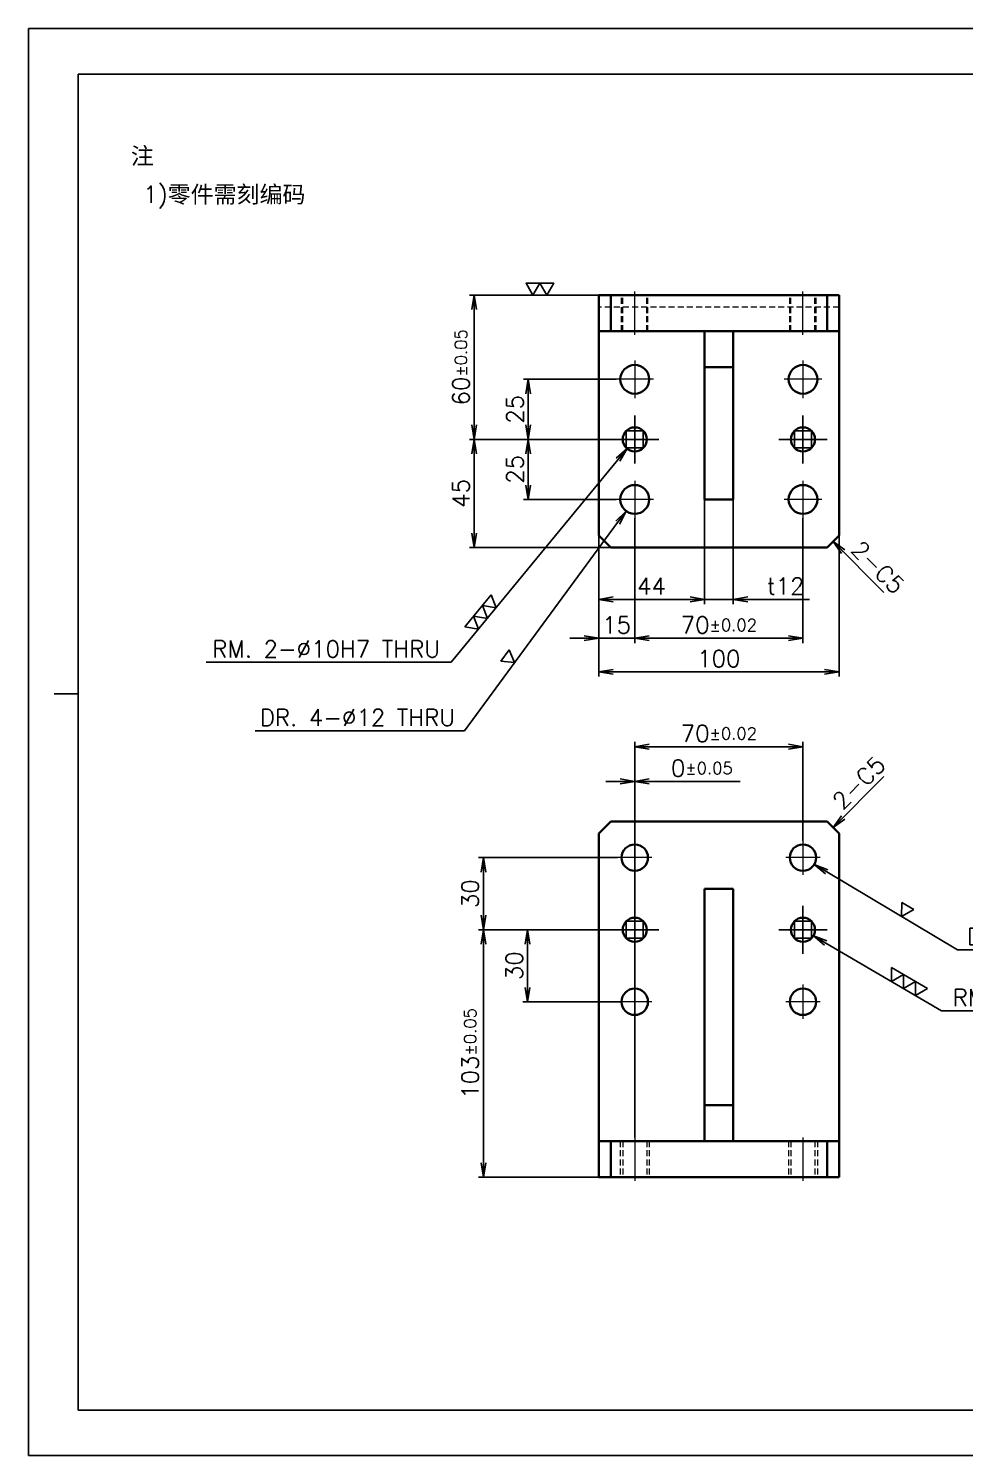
# Model space of a CAD drawing. Header units: millimetres. Extents: x 7914 to 16415, y -883 to 305.
# Drawn here: x 14845 to 15235, y -882 to -288 of the extents above; entities that cross this region are included whole.
import ezdxf

# ---------------------------------------------------------------- set-up
doc = ezdxf.new("R2010")
doc.units = ezdxf.units.MM
doc.linetypes.add('CENTER-HOKUTO', pattern=[23, 20, -1, 1, -1])
doc.linetypes.add('HIDDEN-HOKUTO', pattern=[3.8, 2.5, -1.3])
doc.layers.add('AM_7', color=2, linetype='CENTER-HOKUTO', lineweight=30)
doc.layers.add('AM_HID', color=1, linetype='HIDDEN-HOKUTO', lineweight=25)
doc.layers.add('title_frame', color=7, linetype='Continuous')
doc.layers.add('word_dim', color=253, linetype='Continuous')
doc.styles.get("Standard").update_dxf_attribs({"font": 'romans.shx', "bigfont": 'bigfont.shx'})
doc.dimstyles.new('RS1-2', dxfattribs={"dimscale": 2, "dimtxt": 3.5, "dimasz": 3, "dimexe": 1, "dimexo": 0, "dimgap": 1, "dimtad": 3, "dimdsep": 46, "dimtxsty": 'Standard', "dimblk1": 'OPEN', "dimblk2": 'OPEN', "dimsah": 1, "dimcen": 0, "dimclrd": 256, "dimclre": 256, "dimclrt": 3, "dimadec": 0, "dimazin": 0, "dimtfac": 1, "dimtmove": 0, "dimatfit": 3, "dimldrblk": 'OPEN', "dimfxl": 0, "dimtolj": 1, "dimtzin": 0, "dimarcsym": 0})

# ---------------------------------------------------------------- blocks, each defined once
blk = doc.blocks.new('_Open')
at = {"color": 0, "lineweight": -2}
for p, q in [((-1, 0.167), (0, 0)), ((-1, -0.167), (0, 0)), ((0, 0), (-1, 0))]:
    blk.add_line(p, q, dxfattribs=at)
blk = doc.blocks.new('*D218')
at = {"layer": 'DEFPOINTS', "color": 0, "linetype": 'Continuous', "ltscale": 2}
for p in [(15082.4, -499.13), (15182.4, -499.13), (15182.4, -555.9)]:
    blk.add_point(p, dxfattribs=at)
at = {"layer": 'word_dim', "linetype": 'Continuous', "lineweight": -2, "ltscale": 2}
for p, q in [((15082.4, -499.13), (15082.4, -557.9)), ((15182.4, -499.13), (15182.4, -557.9)), ((15088.4, -555.9), (15176.4, -555.9))]:
    blk.add_line(p, q, dxfattribs=at)
at = {"layer": 'word_dim', "linetype": 'Continuous', "lineweight": -2, "ltscale": 2, "xscale": 6, "yscale": 6, "zscale": 6, "rotation": 180}
blk.add_blockref('_Open', (15082.4, -555.9), dxfattribs=at)
at = {"layer": 'word_dim', "linetype": 'Continuous', "lineweight": -2, "ltscale": 2, "xscale": 6, "yscale": 6, "zscale": 6}
blk.add_blockref('_Open', (15182.4, -555.9), dxfattribs=at)
at = {"layer": 'word_dim', "color": 3, "linetype": 'Continuous', "ltscale": 2, "insert": (15132.4, -550.4), "char_height": 7, "attachment_point": 5}
blk.add_mtext('\\A1;100', dxfattribs=at)
blk = doc.blocks.new('MARK_10PIN')
at = {"color": 3, "linetype": 'Continuous'}
blk.add_lwpolyline([(-3.54, 3.54), (-3.54, -3.54), (3.54, -3.54), (3.54, 3.54)], close=True, dxfattribs=at)
blk.add_circle((0, 0), 5, dxfattribs=at)
blk = doc.blocks.new('MARK_CENTER')
at = {"color": 2, "linetype": 'CENTER-HOKUTO'}
for p, q in [((0, 10), (0, -10)), ((-10, 0), (10, 0))]:
    blk.add_line(p, q, dxfattribs=at)
blk = doc.blocks.new('*D228')
at = {"layer": 'DEFPOINTS', "color": 0, "linetype": 'Continuous', "ltscale": 2}
for p in [(15126.4, -484.13), (15082.4, -494.94), (15126.4, -525.73)]:
    blk.add_point(p, dxfattribs=at)
at = {"layer": 'word_dim', "linetype": 'Continuous', "lineweight": -2, "ltscale": 2}
for p, q in [((15126.4, -484.13), (15126.4, -527.73)), ((15082.4, -494.94), (15082.4, -527.73)), ((15088.4, -525.73), (15120.4, -525.73))]:
    blk.add_line(p, q, dxfattribs=at)
at = {"layer": 'word_dim', "linetype": 'Continuous', "lineweight": -2, "ltscale": 2, "xscale": 6, "yscale": 6, "zscale": 6, "rotation": 180}
blk.add_blockref('_Open', (15082.4, -525.73), dxfattribs=at)
at = {"layer": 'word_dim', "linetype": 'Continuous', "lineweight": -2, "ltscale": 2, "xscale": 6, "yscale": 6, "zscale": 6}
blk.add_blockref('_Open', (15126.4, -525.73), dxfattribs=at)
at = {"layer": 'word_dim', "color": 3, "linetype": 'Continuous', "ltscale": 2, "insert": (15104.4, -520.23), "char_height": 7, "attachment_point": 5}
blk.add_mtext('\\A1;44', dxfattribs=at)
blk = doc.blocks.new('*D229')
at = {"layer": 'DEFPOINTS', "color": 0, "linetype": 'Continuous', "ltscale": 2}
for p in [(15126.4, -484.13), (15138.4, -484.13), (15138.4, -525.73)]:
    blk.add_point(p, dxfattribs=at)
at = {"layer": 'word_dim', "linetype": 'Continuous', "lineweight": -2, "ltscale": 2}
for p, q in [((15126.4, -484.13), (15126.4, -527.73)), ((15138.4, -484.13), (15138.4, -527.73)), ((15120.4, -525.73), (15114.4, -525.73)), ((15126.4, -525.73), (15138.4, -525.73)), ((15144.4, -525.73), (15170.06, -525.73))]:
    blk.add_line(p, q, dxfattribs=at)
at = {"layer": 'word_dim', "linetype": 'Continuous', "lineweight": -2, "ltscale": 2, "xscale": 6, "yscale": 6, "zscale": 6}
blk.add_blockref('_Open', (15126.4, -525.73), dxfattribs=at)
at = {"layer": 'word_dim', "linetype": 'Continuous', "lineweight": -2, "ltscale": 2, "xscale": 6, "yscale": 6, "zscale": 6, "rotation": 180}
blk.add_blockref('_Open', (15138.4, -525.73), dxfattribs=at)
at = {"layer": 'word_dim', "color": 3, "linetype": 'Continuous', "ltscale": 2, "insert": (15160.23, -520.23), "char_height": 7, "attachment_point": 5}
blk.add_mtext('\\A1;t12', dxfattribs=at)
blk = doc.blocks.new('*D230')
at = {"layer": 'DEFPOINTS', "color": 0, "linetype": 'Continuous', "ltscale": 2}
for p in [(15097.4, -491.93), (15082.4, -494.94), (15097.4, -541.9)]:
    blk.add_point(p, dxfattribs=at)
at = {"layer": 'word_dim', "linetype": 'Continuous', "lineweight": -2, "ltscale": 2}
for p, q in [((15097.4, -491.93), (15097.4, -543.9)), ((15082.4, -494.94), (15082.4, -543.9)), ((15076.4, -541.9), (15070.4, -541.9)), ((15082.4, -541.9), (15097.4, -541.9)), ((15103.4, -541.9), (15109.4, -541.9))]:
    blk.add_line(p, q, dxfattribs=at)
at = {"layer": 'word_dim', "linetype": 'Continuous', "lineweight": -2, "ltscale": 2, "xscale": 6, "yscale": 6, "zscale": 6}
blk.add_blockref('_Open', (15082.4, -541.9), dxfattribs=at)
at = {"layer": 'word_dim', "linetype": 'Continuous', "lineweight": -2, "ltscale": 2, "xscale": 6, "yscale": 6, "zscale": 6, "rotation": 180}
blk.add_blockref('_Open', (15097.4, -541.9), dxfattribs=at)
at = {"layer": 'word_dim', "color": 3, "linetype": 'Continuous', "ltscale": 2, "insert": (15089.9, -536.4), "char_height": 7, "attachment_point": 5}
blk.add_mtext('\\A1;15', dxfattribs=at)
blk = doc.blocks.new('*D231')
at = {"layer": 'DEFPOINTS', "color": 0, "linetype": 'Continuous', "ltscale": 2}
for p in [(15097.4, -491.93), (15167.4, -491.93), (15167.4, -541.9)]:
    blk.add_point(p, dxfattribs=at)
at = {"layer": 'word_dim', "linetype": 'Continuous', "lineweight": -2, "ltscale": 2}
for p, q in [((15097.4, -491.93), (15097.4, -543.9)), ((15167.4, -491.93), (15167.4, -543.9)), ((15103.4, -541.9), (15161.4, -541.9))]:
    blk.add_line(p, q, dxfattribs=at)
at = {"layer": 'word_dim', "linetype": 'Continuous', "lineweight": -2, "ltscale": 2, "xscale": 6, "yscale": 6, "zscale": 6, "rotation": 180}
blk.add_blockref('_Open', (15097.4, -541.9), dxfattribs=at)
at = {"layer": 'word_dim', "linetype": 'Continuous', "lineweight": -2, "ltscale": 2, "xscale": 6, "yscale": 6, "zscale": 6}
blk.add_blockref('_Open', (15167.4, -541.9), dxfattribs=at)
at = {"layer": 'word_dim', "color": 3, "linetype": 'Continuous', "ltscale": 2, "insert": (15132.4, -536.4), "char_height": 7, "attachment_point": 5}
blk.add_mtext('\\A1;70{\\H0.715x;%%p0.02}', dxfattribs=at)
blk = doc.blocks.new('*D232')
at = {"layer": 'DEFPOINTS', "color": 0, "linetype": 'Continuous', "ltscale": 2}
for p in [(15030.59, -459.13), (15090.9, -459.13), (15087.4, -504.13)]:
    blk.add_point(p, dxfattribs=at)
at = {"layer": 'word_dim', "linetype": 'Continuous', "lineweight": -2, "ltscale": 2}
for p, q in [((15090.9, -459.13), (15028.59, -459.13)), ((15030.59, -498.13), (15030.59, -465.13)), ((15087.4, -504.13), (15028.59, -504.13))]:
    blk.add_line(p, q, dxfattribs=at)
at = {"layer": 'word_dim', "linetype": 'Continuous', "lineweight": -2, "ltscale": 2, "xscale": 6, "yscale": 6, "zscale": 6}
for p, rotation in [((15030.59, -459.13), 90), ((15030.59, -504.13), 270)]:
    blk.add_blockref('_Open', p, dxfattribs=dict(at, rotation=rotation))
at = {"layer": 'word_dim', "color": 3, "linetype": 'Continuous', "ltscale": 2, "insert": (15025.09, -481.63), "char_height": 7, "attachment_point": 5, "rotation": 90}
blk.add_mtext('\\A1;45', dxfattribs=at)
blk = doc.blocks.new('*D233')
at = {"layer": 'DEFPOINTS', "color": 0, "linetype": 'Continuous', "ltscale": 2}
for p in [(15053.08, -459.13), (15090.9, -459.13), (15089.6, -484.13)]:
    blk.add_point(p, dxfattribs=at)
at = {"layer": 'word_dim', "linetype": 'Continuous', "lineweight": -2, "ltscale": 2}
for p, q in [((15090.9, -459.13), (15051.08, -459.13)), ((15053.08, -478.13), (15053.08, -465.13)), ((15089.6, -484.13), (15051.08, -484.13))]:
    blk.add_line(p, q, dxfattribs=at)
at = {"layer": 'word_dim', "linetype": 'Continuous', "lineweight": -2, "ltscale": 2, "xscale": 6, "yscale": 6, "zscale": 6}
for p, rotation in [((15053.08, -459.13), 90), ((15053.08, -484.13), 270)]:
    blk.add_blockref('_Open', p, dxfattribs=dict(at, rotation=rotation))
at = {"layer": 'word_dim', "color": 3, "linetype": 'Continuous', "ltscale": 2, "insert": (15047.58, -471.63), "char_height": 7, "attachment_point": 5, "rotation": 90}
blk.add_mtext('\\A1;25', dxfattribs=at)
blk = doc.blocks.new('*D234')
at = {"layer": 'DEFPOINTS', "color": 0, "linetype": 'Continuous', "ltscale": 2}
for p in [(15053.08, -434.13), (15089.6, -434.13), (15087.4, -459.13)]:
    blk.add_point(p, dxfattribs=at)
at = {"layer": 'word_dim', "linetype": 'Continuous', "lineweight": -2, "ltscale": 2}
for p, q in [((15089.6, -434.13), (15051.08, -434.13)), ((15053.08, -453.13), (15053.08, -440.13)), ((15087.4, -459.13), (15051.08, -459.13))]:
    blk.add_line(p, q, dxfattribs=at)
at = {"layer": 'word_dim', "linetype": 'Continuous', "lineweight": -2, "ltscale": 2, "xscale": 6, "yscale": 6, "zscale": 6}
for p, rotation in [((15053.08, -434.13), 90), ((15053.08, -459.13), 270)]:
    blk.add_blockref('_Open', p, dxfattribs=dict(at, rotation=rotation))
at = {"layer": 'word_dim', "color": 3, "linetype": 'Continuous', "ltscale": 2, "insert": (15047.58, -446.63), "char_height": 7, "attachment_point": 5, "rotation": 90}
blk.add_mtext('\\A1;25', dxfattribs=at)
blk = doc.blocks.new('*D235')
at = {"layer": 'DEFPOINTS', "color": 0, "linetype": 'Continuous', "ltscale": 2}
for p in [(15030.59, -399.13), (15082.4, -399.13), (15090.9, -459.13)]:
    blk.add_point(p, dxfattribs=at)
at = {"layer": 'word_dim', "linetype": 'Continuous', "lineweight": -2, "ltscale": 2}
for p, q in [((15082.4, -399.13), (15028.59, -399.13)), ((15030.59, -453.13), (15030.59, -405.13)), ((15090.9, -459.13), (15028.59, -459.13))]:
    blk.add_line(p, q, dxfattribs=at)
at = {"layer": 'word_dim', "linetype": 'Continuous', "lineweight": -2, "ltscale": 2, "xscale": 6, "yscale": 6, "zscale": 6}
for p, rotation in [((15030.59, -399.13), 90), ((15030.59, -459.13), 270)]:
    blk.add_blockref('_Open', p, dxfattribs=dict(at, rotation=rotation))
at = {"layer": 'word_dim', "color": 3, "linetype": 'Continuous', "ltscale": 2, "insert": (15025.09, -429.13), "char_height": 7, "attachment_point": 5, "rotation": 90}
blk.add_mtext('\\A1;60{\\H0.715x;%%p0.05}', dxfattribs=at)
blk = doc.blocks.new('*D236')
at = {"layer": 'DEFPOINTS', "color": 0, "linetype": 'Continuous', "ltscale": 2}
for p in [(15100.57, -455.27), (15094.22, -463)]:
    blk.add_point(p, dxfattribs=at)
at = {"layer": 'word_dim', "linetype": 'Continuous', "lineweight": -2, "ltscale": 2}
for p, q in [((15021.07, -551.92), (15090.41, -467.63)), ((14919, -551.92), (15021.07, -551.92))]:
    blk.add_line(p, q, dxfattribs=at)
at = {"layer": 'word_dim', "linetype": 'Continuous', "lineweight": -2, "ltscale": 2, "xscale": 6, "yscale": 6, "zscale": 6, "rotation": 50.55653780491415}
blk.add_blockref('_Open', (15094.22, -463), dxfattribs=at)
at = {"layer": 'word_dim', "color": 3, "linetype": 'Continuous', "ltscale": 2, "insert": (14969.03, -546.42), "char_height": 7, "attachment_point": 5}
blk.add_mtext('\\A1;RM. 2-∅10H7 THRU', dxfattribs=at)
blk = doc.blocks.new('shiage3')
at = {"layer": 'word_dim', "color": 3, "linetype": 'Continuous'}
for p, q in [((-1.44, 2.5), (7.22, 2.5)), ((0, 0), (-1.44, 2.5)), ((1.44, 2.5), (0, 0)), ((2.89, 0), (1.44, 2.5)), ((4.33, 2.5), (2.89, 0)), ((5.77, 0), (4.33, 2.5)), ((7.22, 2.5), (5.77, 0))]:
    blk.add_line(p, q, dxfattribs=at)
blk = doc.blocks.new('*D237')
at = {"layer": 'DEFPOINTS', "color": 0, "linetype": 'Continuous', "ltscale": 2}
for p in [(15100.95, -479.3), (15093.84, -488.97)]:
    blk.add_point(p, dxfattribs=at)
at = {"layer": 'word_dim', "linetype": 'Continuous', "lineweight": -2, "ltscale": 2}
for p, q in [((15026.57, -580.43), (15090.29, -493.8)), ((14939.5, -580.43), (15026.57, -580.43))]:
    blk.add_line(p, q, dxfattribs=at)
at = {"layer": 'word_dim', "linetype": 'Continuous', "lineweight": -2, "ltscale": 2, "xscale": 6, "yscale": 6, "zscale": 6, "rotation": 53.66302399868208}
blk.add_blockref('_Open', (15093.84, -488.97), dxfattribs=at)
at = {"layer": 'word_dim', "color": 3, "linetype": 'Continuous', "ltscale": 2, "insert": (14982.04, -574.93), "char_height": 7, "attachment_point": 5}
blk.add_mtext('\\A1;DR. 4-∅12 THRU', dxfattribs=at)
blk = doc.blocks.new('shiage1')
at = {"layer": 'word_dim', "color": 3, "linetype": 'Continuous'}
for p, q in [((0, 0), (-1.44, 2.5)), ((-1.44, 2.5), (1.44, 2.5)), ((1.44, 2.5), (0, 0))]:
    blk.add_line(p, q, dxfattribs=at)
blk = doc.blocks.new('*D238')
at = {"layer": 'DEFPOINTS', "color": 0, "linetype": 'Continuous', "ltscale": 2}
for p in [(15097.4, -601.49), (15097.4, -626.1), (15097.4, -749.75)]:
    blk.add_point(p, dxfattribs=at)
at = {"layer": 'word_dim', "linetype": 'Continuous', "lineweight": -2, "ltscale": 2}
for p, q in [((15097.4, -749.75), (15097.4, -599.49)), ((15097.4, -626.1), (15097.4, -599.49)), ((15091.4, -601.49), (15085.4, -601.49)), ((15103.4, -601.49), (15141.23, -601.49))]:
    blk.add_line(p, q, dxfattribs=at)
at = {"layer": 'word_dim', "linetype": 'Continuous', "lineweight": -2, "ltscale": 2, "xscale": 6, "yscale": 6, "zscale": 6}
blk.add_blockref('_Open', (15097.4, -601.49), dxfattribs=at)
at = {"layer": 'word_dim', "linetype": 'Continuous', "lineweight": -2, "ltscale": 2, "xscale": 6, "yscale": 6, "zscale": 6, "rotation": 180}
blk.add_blockref('_Open', (15097.4, -601.49), dxfattribs=at)
at = {"layer": 'word_dim', "color": 3, "linetype": 'Continuous', "ltscale": 2, "insert": (15125.31, -595.99), "char_height": 7, "attachment_point": 5}
blk.add_mtext('\\A1;0{\\H0.715x;%%p0.05}', dxfattribs=at)
blk = doc.blocks.new('*D239')
at = {"layer": 'DEFPOINTS', "color": 0, "linetype": 'Continuous', "ltscale": 2}
for p in [(15087.4, -663.25), (15034.44, -766.25), (15084.9, -766.25)]:
    blk.add_point(p, dxfattribs=at)
at = {"layer": 'word_dim', "linetype": 'Continuous', "lineweight": -2, "ltscale": 2}
for p, q in [((15087.4, -663.25), (15032.44, -663.25)), ((15034.44, -669.25), (15034.44, -760.25)), ((15084.9, -766.25), (15032.44, -766.25))]:
    blk.add_line(p, q, dxfattribs=at)
at = {"layer": 'word_dim', "linetype": 'Continuous', "lineweight": -2, "ltscale": 2, "xscale": 6, "yscale": 6, "zscale": 6}
for p, rotation in [((15034.44, -663.25), 90), ((15034.44, -766.25), 270)]:
    blk.add_blockref('_Open', p, dxfattribs=dict(at, rotation=rotation))
at = {"layer": 'word_dim', "color": 3, "linetype": 'Continuous', "ltscale": 2, "insert": (15028.94, -714.75), "char_height": 7, "attachment_point": 5, "rotation": 90}
blk.add_mtext('\\A1;103{\\H0.715x;%%p0.05}', dxfattribs=at)
blk = doc.blocks.new('*D240')
at = {"layer": 'DEFPOINTS', "color": 0, "linetype": 'Continuous', "ltscale": 2}
for p in [(15167.4, -587.06), (15097.4, -626.1), (15167.4, -626.1)]:
    blk.add_point(p, dxfattribs=at)
at = {"layer": 'word_dim', "linetype": 'Continuous', "lineweight": -2, "ltscale": 2}
for p, q in [((15097.4, -626.1), (15097.4, -585.06)), ((15103.4, -587.06), (15161.4, -587.06)), ((15167.4, -626.1), (15167.4, -585.06))]:
    blk.add_line(p, q, dxfattribs=at)
at = {"layer": 'word_dim', "linetype": 'Continuous', "lineweight": -2, "ltscale": 2, "xscale": 6, "yscale": 6, "zscale": 6, "rotation": 180}
blk.add_blockref('_Open', (15097.4, -587.06), dxfattribs=at)
at = {"layer": 'word_dim', "linetype": 'Continuous', "lineweight": -2, "ltscale": 2, "xscale": 6, "yscale": 6, "zscale": 6}
blk.add_blockref('_Open', (15167.4, -587.06), dxfattribs=at)
at = {"layer": 'word_dim', "color": 3, "linetype": 'Continuous', "ltscale": 2, "insert": (15132.4, -581.56), "char_height": 7, "attachment_point": 5}
blk.add_mtext('\\A1;70{\\H0.715x;%%p0.02}', dxfattribs=at)
blk = doc.blocks.new('*D241')
at = {"layer": 'DEFPOINTS', "color": 0, "linetype": 'Continuous', "ltscale": 2}
for p in [(15034.44, -633.25), (15090.25, -633.25), (15087.4, -663.25)]:
    blk.add_point(p, dxfattribs=at)
at = {"layer": 'word_dim', "linetype": 'Continuous', "lineweight": -2, "ltscale": 2}
for p, q in [((15090.25, -633.25), (15032.44, -633.25)), ((15034.44, -657.25), (15034.44, -639.25)), ((15087.4, -663.25), (15032.44, -663.25))]:
    blk.add_line(p, q, dxfattribs=at)
at = {"layer": 'word_dim', "linetype": 'Continuous', "lineweight": -2, "ltscale": 2, "xscale": 6, "yscale": 6, "zscale": 6}
for p, rotation in [((15034.44, -633.25), 90), ((15034.44, -663.25), 270)]:
    blk.add_blockref('_Open', p, dxfattribs=dict(at, rotation=rotation))
at = {"layer": 'word_dim', "color": 3, "linetype": 'Continuous', "ltscale": 2, "insert": (15028.94, -648.25), "char_height": 7, "attachment_point": 5, "rotation": 90}
blk.add_mtext('\\A1;30', dxfattribs=at)
blk = doc.blocks.new('*D242')
at = {"layer": 'DEFPOINTS', "color": 0, "linetype": 'Continuous', "ltscale": 2}
for p in [(15087.4, -663.25), (15052.78, -693.25), (15091.9, -693.25)]:
    blk.add_point(p, dxfattribs=at)
at = {"layer": 'word_dim', "linetype": 'Continuous', "lineweight": -2, "ltscale": 2}
for p, q in [((15087.4, -663.25), (15050.78, -663.25)), ((15052.78, -669.25), (15052.78, -687.25)), ((15091.9, -693.25), (15050.78, -693.25))]:
    blk.add_line(p, q, dxfattribs=at)
at = {"layer": 'word_dim', "linetype": 'Continuous', "lineweight": -2, "ltscale": 2, "xscale": 6, "yscale": 6, "zscale": 6}
for p, rotation in [((15052.78, -663.25), 90), ((15052.78, -693.25), 270)]:
    blk.add_blockref('_Open', p, dxfattribs=dict(at, rotation=rotation))
at = {"layer": 'word_dim', "color": 3, "linetype": 'Continuous', "ltscale": 2, "insert": (15047.28, -678.25), "char_height": 7, "attachment_point": 5, "rotation": 90}
blk.add_mtext('\\A1;30', dxfattribs=at)
blk = doc.blocks.new('*D243')
at = {"layer": 'DEFPOINTS', "color": 0, "linetype": 'Continuous', "ltscale": 2}
for p in [(15163.08, -660.73), (15171.71, -665.78)]:
    blk.add_point(p, dxfattribs=at)
at = {"layer": 'word_dim', "linetype": 'Continuous', "lineweight": -2, "ltscale": 2}
for p, q in [((15225.07, -697.01), (15176.89, -668.81)), ((15327.13, -697.01), (15225.07, -697.01))]:
    blk.add_line(p, q, dxfattribs=at)
at = {"layer": 'word_dim', "linetype": 'Continuous', "lineweight": -2, "ltscale": 2, "xscale": 6, "yscale": 6, "zscale": 6, "rotation": 149.6577316051411}
blk.add_blockref('_Open', (15171.71, -665.78), dxfattribs=at)
at = {"layer": 'word_dim', "color": 3, "linetype": 'Continuous', "ltscale": 2, "insert": (15277.1, -691.51), "char_height": 7, "attachment_point": 5}
blk.add_mtext('\\A1;RM. 2-∅10H7 THRU', dxfattribs=at)
blk = doc.blocks.new('*D244')
at = {"layer": 'DEFPOINTS', "color": 0, "linetype": 'Continuous', "ltscale": 2}
for p in [(15162.67, -630.44), (15172.12, -636.07)]:
    blk.add_point(p, dxfattribs=at)
at = {"layer": 'word_dim', "linetype": 'Continuous', "lineweight": -2, "ltscale": 2}
for p, q in [((15231.69, -671.56), (15177.28, -639.14)), ((15318.75, -671.56), (15231.69, -671.56))]:
    blk.add_line(p, q, dxfattribs=at)
at = {"layer": 'word_dim', "linetype": 'Continuous', "lineweight": -2, "ltscale": 2, "xscale": 6, "yscale": 6, "zscale": 6, "rotation": 149.2085382854715}
blk.add_blockref('_Open', (15172.12, -636.07), dxfattribs=at)
at = {"layer": 'word_dim', "color": 3, "linetype": 'Continuous', "ltscale": 2, "insert": (15276.22, -666.06), "char_height": 7, "attachment_point": 5}
blk.add_mtext('\\A1;DR. 4-∅11 THRU', dxfattribs=at)

msp = doc.modelspace()

# ---------------------------------------------------------------- linework, layer by layer
at = {"color": 7, "lineweight": 35, "ltscale": 0.375}
for p, q in [((15082.398, -399.135), (15082.398, -414.135)), ((15087.398, -399.135), (15087.398, -414.135)), ((15177.398, -414.135), (15177.398, -399.135)), ((15182.398, -414.135), (15182.398, -399.135)), ((15126.398, -429.135), (15126.398, -414.135)), ((15138.398, -414.135), (15138.398, -429.135)), ((15126.398, -751.253), (15126.398, -736.253)), ((15138.398, -751.253), (15138.398, -736.253)), ((15082.398, -751.253), (15082.398, -766.253)), ((15087.398, -766.253), (15087.398, -751.253)), ((15177.398, -751.253), (15177.398, -766.253)), ((15182.398, -766.253), (15182.398, -751.253))]:
    msp.add_line(p, q, dxfattribs=at)
at = {"color": 7, "lineweight": 35, "ltscale": 0.125}
for p, q in [((15082.398, -399.135), (15087.398, -399.135)), ((15177.398, -399.135), (15182.398, -399.135)), ((15087.398, -414.135), (15082.398, -414.135)), ((15182.398, -414.135), (15177.398, -414.135)), ((15082.398, -751.253), (15087.398, -751.253)), ((15177.398, -751.253), (15182.398, -751.253)), ((15082.398, -766.253), (15087.398, -766.253)), ((15177.398, -766.253), (15182.398, -766.253))]:
    msp.add_line(p, q, dxfattribs=at)
at = {"color": 7, "lineweight": 35}
for p, q in [((15087.398, -399.135), (15177.398, -399.135)), ((15082.398, -499.135), (15082.398, -404.135)), ((15177.398, -414.135), (15087.398, -414.135)), ((15182.398, -499.135), (15182.398, -414.135)), ((15126.398, -484.135), (15126.398, -429.135)), ((15138.398, -429.135), (15138.398, -484.135)), ((15087.398, -504.135), (15177.398, -504.135)), ((15082.398, -751.253), (15082.398, -623.253)), ((15177.398, -618.253), (15087.398, -618.253)), ((15182.398, -751.253), (15182.398, -623.253)), ((15126.398, -736.253), (15126.398, -646.253)), ((15138.398, -646.253), (15138.398, -736.253)), ((15126.398, -751.253), (15082.398, -751.253)), ((15087.398, -751.253), (15177.398, -751.253)), ((15182.398, -751.253), (15138.398, -751.253)), ((15177.398, -766.253), (15087.398, -766.253))]:
    msp.add_line(p, q, dxfattribs=at)
at = {"color": 7, "lineweight": 35, "ltscale": 0.3}
for p, q in [((15126.398, -429.135), (15138.398, -429.135)), ((15126.398, -484.135), (15138.398, -484.135)), ((15126.398, -646.253), (15138.398, -646.253)), ((15126.398, -736.253), (15138.398, -736.253)), ((15138.398, -751.253), (15126.398, -751.253))]:
    msp.add_line(p, q, dxfattribs=at)
at = {"color": 7, "lineweight": 35, "ltscale": 0.176777}
for p, q in [((15082.398, -499.135), (15087.398, -504.135)), ((15177.398, -504.135), (15182.398, -499.135)), ((15087.398, -618.253), (15082.398, -623.253)), ((15182.398, -623.253), (15177.398, -618.253))]:
    msp.add_line(p, q, dxfattribs=at)
at = {"color": 7, "lineweight": 35}
for centre, radius in [((15097.398, -434.135), 6), ((15167.398, -434.135), 6), ((15097.398, -459.135), 5), ((15167.398, -459.135), 5), ((15097.398, -484.135), 6), ((15167.398, -484.135), 6), ((15097.398, -633.253), 5.5), ((15167.398, -633.253), 5.5), ((15097.398, -663.253), 5), ((15167.398, -663.253), 5), ((15097.398, -693.253), 5.5), ((15167.398, -693.253), 5.5)]:
    msp.add_circle(centre, radius, dxfattribs=at)
at = {"layer": 'AM_7', "color": 2, "lineweight": 13}
for p, q in [((15097.398, -415.635), (15097.398, -397.635)), ((15167.398, -415.635), (15167.398, -397.635)), ((15097.398, -426.335), (15097.398, -441.935)), ((15167.398, -426.335), (15167.398, -441.935)), ((15105.198, -434.135), (15089.598, -434.135)), ((15175.198, -434.135), (15159.598, -434.135)), ((15097.398, -452.635), (15097.398, -465.635)), ((15167.398, -452.635), (15167.398, -465.635)), ((15103.898, -459.135), (15090.898, -459.135)), ((15173.898, -459.135), (15160.898, -459.135)), ((15097.398, -476.335), (15097.398, -491.935)), ((15167.398, -476.335), (15167.398, -491.935)), ((15105.198, -484.135), (15089.598, -484.135)), ((15175.198, -484.135), (15159.598, -484.135)), ((15097.398, -626.103), (15097.398, -640.403)), ((15167.398, -626.103), (15167.398, -640.403)), ((15104.548, -633.253), (15090.248, -633.253)), ((15174.548, -633.253), (15160.248, -633.253)), ((15097.398, -656.753), (15097.398, -669.753)), ((15167.398, -656.753), (15167.398, -669.753)), ((15103.898, -663.253), (15090.898, -663.253)), ((15173.898, -663.253), (15160.898, -663.253)), ((15097.398, -686.103), (15097.398, -700.403)), ((15167.398, -686.103), (15167.398, -700.403)), ((15104.548, -693.253), (15090.248, -693.253)), ((15174.548, -693.253), (15160.248, -693.253)), ((15097.398, -749.753), (15097.398, -767.754)), ((15167.398, -749.753), (15167.398, -767.754))]:
    msp.add_line(p, q, dxfattribs=at)
at = {"layer": 'AM_HID', "color": 1, "lineweight": 13}
for p, q in [((15091.898, -414.135), (15091.898, -399.135)), ((15091.898, -414.135), (15091.898, -399.135)), ((15092.398, -414.135), (15092.398, -399.135)), ((15102.398, -414.135), (15102.398, -399.135)), ((15102.898, -414.135), (15102.898, -399.135)), ((15102.898, -414.135), (15102.898, -399.135)), ((15161.898, -414.135), (15161.898, -399.135)), ((15161.898, -414.135), (15161.898, -399.135)), ((15162.398, -414.135), (15162.398, -399.135)), ((15172.398, -414.135), (15172.398, -399.135)), ((15172.898, -414.135), (15172.898, -399.135)), ((15172.898, -414.135), (15172.898, -399.135)), ((15182.398, -404.135), (15082.398, -404.135)), ((15182.398, -414.135), (15182.398, -404.135)), ((15126.398, -414.135), (15138.398, -414.135)), ((15091.398, -751.253), (15091.398, -766.253)), ((15091.398, -751.253), (15091.398, -766.253)), ((15092.398, -751.253), (15092.398, -766.253)), ((15102.398, -751.253), (15102.398, -766.253)), ((15103.398, -751.253), (15103.398, -766.253)), ((15103.398, -751.253), (15103.398, -766.253)), ((15138.398, -751.253), (15126.398, -751.253)), ((15161.398, -751.253), (15161.398, -766.253)), ((15161.398, -751.253), (15161.398, -766.253)), ((15162.398, -751.253), (15162.398, -766.253)), ((15172.398, -751.253), (15172.398, -766.253)), ((15173.398, -751.253), (15173.398, -766.253)), ((15173.398, -751.253), (15173.398, -766.253))]:
    msp.add_line(p, q, dxfattribs=at)
at = {"layer": 'title_frame'}
msp.add_line((14855.813, -565.11), (14865.813, -565.11), dxfattribs=at)
at = {"layer": 'title_frame', "color": 4}
msp.add_lwpolyline([(15685.163, -288.11), (14845.163, -288.11), (14845.163, -882.11), (15685.163, -882.11)], close=True, dxfattribs=at)
at = {"layer": 'title_frame'}
msp.add_lwpolyline([(14865.813, -307.035), (15664.513, -307.035), (15664.513, -863.185), (14865.813, -863.185)], close=True, dxfattribs=at)
at = {"layer": 'word_dim', "color": 3, "linetype": 'Continuous', "ltscale": 2}
msp.add_lwpolyline([(15055.061, -399.135), (15052.171, -394.129), (15063.731, -394.129), (15060.841, -399.135), (15057.951, -394.129)], close=True, dxfattribs=at)

# ---------------------------------------------------------------- block references
at = {"layer": 'word_dim', "color": 3, "linetype": 'CENTER-HOKUTO', "ltscale": 2}
for p in [(15097.398, -459.135), (15167.398, -459.135), (15097.398, -663.253), (15167.398, -663.253)]:
    msp.add_blockref('MARK_CENTER', p, dxfattribs=at)
at = {"layer": 'word_dim', "color": 3, "linetype": 'Continuous', "ltscale": 2}
for p in [(15097.398, -459.135), (15167.398, -459.135), (15097.398, -663.253), (15167.398, -663.253)]:
    msp.add_blockref('MARK_10PIN', p, dxfattribs=at)
at = {"layer": 'word_dim', "color": 3, "linetype": 'Continuous', "ltscale": 2, "xscale": 2, "yscale": 2, "zscale": 2}
for name, p, rotation in [('shiage3', (15032.397, -538.145), 50.55653780492173), ('shiage1', (15047.429, -552.067), 53.66302399868222), ('shiage1', (15208.43, -657.705), 329.208538285477), ('shiage3', (15204.22, -684.807), 329.6577316051381)]:
    msp.add_blockref(name, p, dxfattribs=dict(at, rotation=rotation))

# ---------------------------------------------------------------- texts
at = {"ltscale": 2, "char_height": 7, "attachment_point": 1}
for s, insert, width in [('{\\fSimSun|b0|i0|c134|p2;\\C3;注}', (14887.746, -337.623), 20.72938), ('{\\Fromans,bigfont|c134;\\C3;1)\\fSimSun|b0|i0|c134|p2;零件需刻编码}', (14892.877, -353.639), 193.81227)]:
    msp.add_mtext(s, dxfattribs=dict(at, insert=insert, width=width))
at = {"layer": 'word_dim', "color": 3, "linetype": 'Continuous', "ltscale": 2}
for rotation, p in [(315, (15186.898, -505.635)), (45, (15183.898, -613.753))]:
    msp.add_text('2-C5', height=7, rotation=rotation, dxfattribs=at).set_placement(p)

# ---------------------------------------------------------------- dimensions: what is measured, and where the dimension line sits
at = {"layer": 'word_dim', "linetype": 'Continuous', "ltscale": 2}
for base, p1, p2, picture, middle in [((15030.589, -399.135), (15090.898, -459.135), (15082.398, -399.135), '*D235', (15025.089, -429.135)), ((15034.444, -766.253), (15087.398, -663.253), (15084.898, -766.253), '*D239', (15028.944, -714.753))]:
    dim = msp.add_linear_dim(base=base, p1=p1, p2=p2, angle=90, text='<>{\\H0.715x;%%p0.05}', dimstyle='RS1-2', dxfattribs=at)
    dim.commit()
    dim.dimension.update_dxf_attribs({"geometry": picture, "text_midpoint": middle})
for base, p1, p2, picture, middle in [((15053.075, -434.135), (15087.398, -459.135), (15089.598, -434.135), '*D234', (15047.575, -446.635)), ((15030.589, -459.135), (15087.398, -504.135), (15090.898, -459.135), '*D232', (15025.089, -481.635)), ((15053.075, -459.135), (15089.598, -484.135), (15090.898, -459.135), '*D233', (15047.575, -471.635)), ((15034.444, -633.253), (15087.398, -663.253), (15090.248, -633.253), '*D241', (15028.944, -648.253)), ((15052.78, -693.253), (15087.398, -663.253), (15091.898, -693.253), '*D242', (15047.28, -678.253))]:
    dim = msp.add_linear_dim(base=base, p1=p1, p2=p2, angle=90, dimstyle='RS1-2', dxfattribs=at)
    dim.commit()
    dim.dimension.update_dxf_attribs({"geometry": picture, "text_midpoint": middle})
for p1, p2, text, picture, middle in [((15100.575, -455.273), (15094.221, -462.996), 'RM. 2-<>H7 THRU', '*D236', (14969.034, -551.918)), ((15100.953, -479.301), (15093.843, -488.968), 'DR. 4-<> THRU', '*D237', (14982.036, -580.425)), ((15162.673, -630.438), (15172.123, -636.069), 'DR. 4-<> THRU', '*D244', (15276.221, -671.565)), ((15163.083, -660.728), (15171.713, -665.779), 'RM. 2-<>H7 THRU', '*D243', (15277.101, -697.01))]:
    dim = msp.add_diameter_dim_2p(p1=p1, p2=p2, text=text, dimstyle='RS1-2', override={"dimtoh": 1, "dimtofl": 0}, dxfattribs=at)
    dim.commit()
    dim.dimension.update_dxf_attribs({"geometry": picture, "text_midpoint": middle, "dimtype": 163})
for base, p2, picture, middle in [((15126.398, -525.733), (15126.398, -484.135), '*D228', (15104.398, -520.233)), ((15097.398, -541.897), (15097.398, -491.935), '*D230', (15089.898, -536.397))]:
    dim = msp.add_linear_dim(base=base, p1=(15082.398, -494.936), p2=p2, dimstyle='RS1-2', dxfattribs=at)
    dim.commit()
    dim.dimension.update_dxf_attribs({"geometry": picture, "text_midpoint": middle})
for base, p1, p2, text, picture, middle in [((15138.398, -525.733), (15126.398, -484.135), (15138.398, -484.135), 't<>', '*D229', (15160.231, -520.233)), ((15167.398, -541.897), (15097.398, -491.935), (15167.398, -491.935), '<>{\\H0.715x;%%p0.02}', '*D231', (15132.398, -536.397)), ((15167.398, -587.055), (15097.398, -626.103), (15167.398, -626.103), '<>{\\H0.715x;%%p0.02}', '*D240', (15132.398, -581.555))]:
    dim = msp.add_linear_dim(base=base, p1=p1, p2=p2, text=text, dimstyle='RS1-2', dxfattribs=at)
    dim.commit()
    dim.dimension.update_dxf_attribs({"geometry": picture, "text_midpoint": middle})
at = {"layer": 'word_dim', "color": 3, "linetype": 'Continuous', "ltscale": 2}
dim = msp.add_linear_dim(base=(15182.398, -555.896), p1=(15082.398, -499.135), p2=(15182.398, -499.135), dimstyle='RS1-2', dxfattribs=at)
dim.commit()
dim.dimension.update_dxf_attribs({"geometry": '*D218', "text_midpoint": (15132.398, -555.896), "dimtype": 160})
at = {"layer": 'word_dim', "linetype": 'Continuous', "ltscale": 2}
dim = msp.add_linear_dim(base=(15097.397942381, -601.494360116), p1=(15097.397942381, -749.753327084), p2=(15097.397942381, -626.103363705), text='<>{\\H0.715x;%%p0.05}', dimstyle='RS1-2', dxfattribs=at)
dim.commit()
dim.dimension.update_dxf_attribs({"geometry": '*D238', "text_midpoint": (15125.313775715, -601.494360116), "dimtype": 160})

# ---------------------------------------------------------------- leaders
at = {"layer": 'word_dim', "linetype": 'Continuous'}
for points in [[(15179.898, -501.635), (15201.111, -522.848)], [(15179.898, -620.753), (15201.111, -599.54)]]:
    msp.add_leader(points, dimstyle='RS1-2', dxfattribs=at)

doc.saveas('drawing.dxf')
